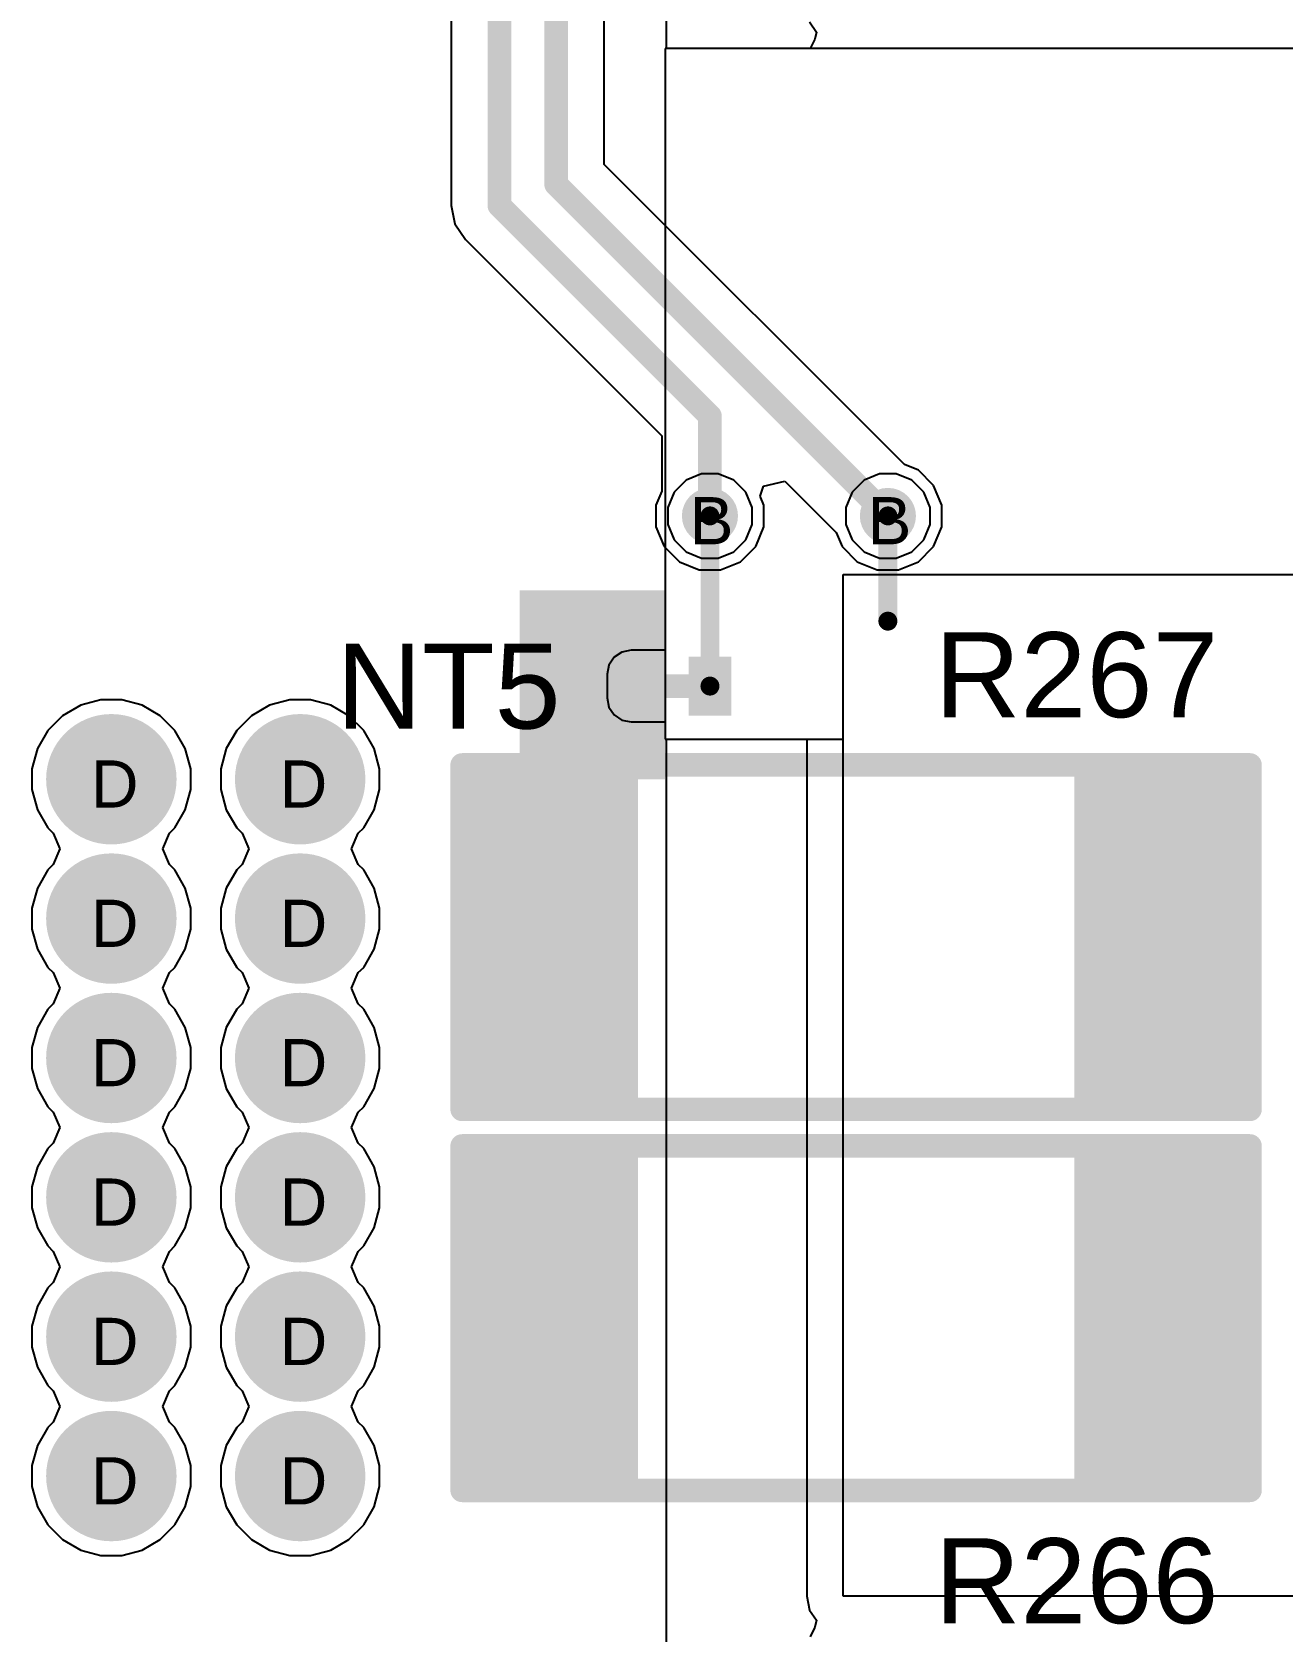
# Model space of a CAD drawing. Header units: inches. Extents: x 0 to 5379, y 0 to 5429.
# Drawn here: x 130.44 to 143.91, y 16.97 to 34.2 of the extents above; entities that cross this region are included whole.
import ezdxf

# ---------------------------------------------------------------- set-up
doc = ezdxf.new("R2010")
doc.units = ezdxf.units.IN
for name, color, linetype in [('Bottom Layer', 5, 'Continuous'), ('Bottom Solder', 6, 'Continuous'), ('Drill Drawing', 1, 'Continuous'), ('GND01', 16, 'Continuous'), ('GND02', 76, 'Continuous'), ('PWR', 156, 'Continuous'), ('SIG 01', 90, 'Continuous'), ('Top Layer', 1, 'Continuous'), ('Top Overlay', 2, 'Continuous'), ('Top Paste', 8, 'Continuous'), ('Top Solder', 216, 'Continuous'), ('Via Holes', 16, 'Continuous')]:
    doc.layers.add(name, color=color, linetype=linetype)
doc.styles.add('Arial', font='', dxfattribs={"height": 0.2})
doc.styles.get('Arial').set_extended_font_data('Arial')

# ---------------------------------------------------------------- blocks, each defined once
blk = doc.blocks.new('RES_2512_503')
at = {"layer": 'Top Layer'}
for points in [[(-4.05, 1.7), (-2.45, 1.7), (-2.45, -1.7), (-4.05, -1.7)], [(2.45, 1.7), (4.05, 1.7), (4.05, -1.7), (2.45, -1.7)]]:
    blk.add_hatch(color=1, dxfattribs=at).paths.add_polyline_path(points)
at = {"layer": 'Top Paste'}
for points in [[(-4.05, 1.7), (-2.45, 1.7), (-2.45, -1.7), (-4.05, -1.7)], [(2.45, 1.7), (4.05, 1.7), (4.05, -1.7), (2.45, -1.7)]]:
    blk.add_hatch(color=8, dxfattribs=at).paths.add_polyline_path(points)
at = {"layer": 'Top Solder'}
for points in [[(-4.152, 1.802), (-2.348, 1.802), (-2.348, -1.802), (-4.152, -1.802)], [(2.348, 1.802), (4.152, 1.802), (4.152, -1.802), (2.348, -1.802)]]:
    blk.add_hatch(color=216, dxfattribs=at).paths.add_polyline_path(points)
at = {"layer": 'Top Overlay'}
for points in [[(-4.242, 1.854, 0.254, 0.254, 0), (4.237, 1.854, 0.254, 0.254, 0)], [(-4.242, -1.854, 0.254, 0.254, 0), (-4.242, 1.854, 0.254, 0.254, 0)], [(4.237, -1.854, 0.254, 0.254, 0), (4.237, 1.854, 0.254, 0.254, 0)], [(-4.242, -1.854, 0.254, 0.254, 0), (4.237, -1.854, 0.254, 0.254, 0)]]:
    blk.add_lwpolyline(points, format="xyseb", dxfattribs=at)
for points in [[(-4.305, 1.854, 0.127, 0.127, 1), (-4.178, 1.854, 0.127, 0.127, 1)], [(-4.305, 1.854, 0.127, 0.127, 1), (-4.178, 1.854, 0.127, 0.127, 1)], [(4.173, 1.854, 0.127, 0.127, 1), (4.3, 1.854, 0.127, 0.127, 1)], [(4.173, 1.854, 0.127, 0.127, 1), (4.3, 1.854, 0.127, 0.127, 1)], [(-4.305, -1.854, 0.127, 0.127, 1), (-4.178, -1.854, 0.127, 0.127, 1)], [(-4.305, -1.854, 0.127, 0.127, 1), (-4.178, -1.854, 0.127, 0.127, 1)], [(4.173, -1.854, 0.127, 0.127, 1), (4.3, -1.854, 0.127, 0.127, 1)], [(4.173, -1.854, 0.127, 0.127, 1), (4.3, -1.854, 0.127, 0.127, 1)]]:
    blk.add_lwpolyline(points, format="xyseb", close=True, dxfattribs=at)
blk = doc.blocks.new('RES_2512_504')
at = {"layer": 'Top Layer'}
for points in [[(-4.05, 1.7), (-2.45, 1.7), (-2.45, -1.7), (-4.05, -1.7)], [(2.45, 1.7), (4.05, 1.7), (4.05, -1.7), (2.45, -1.7)]]:
    blk.add_hatch(color=1, dxfattribs=at).paths.add_polyline_path(points)
at = {"layer": 'Top Paste'}
for points in [[(-4.05, 1.7), (-2.45, 1.7), (-2.45, -1.7), (-4.05, -1.7)], [(2.45, 1.7), (4.05, 1.7), (4.05, -1.7), (2.45, -1.7)]]:
    blk.add_hatch(color=8, dxfattribs=at).paths.add_polyline_path(points)
at = {"layer": 'Top Solder'}
for points in [[(-4.152, 1.802), (-2.348, 1.802), (-2.348, -1.802), (-4.152, -1.802)], [(2.348, 1.802), (4.152, 1.802), (4.152, -1.802), (2.348, -1.802)]]:
    blk.add_hatch(color=216, dxfattribs=at).paths.add_polyline_path(points)
at = {"layer": 'Top Overlay'}
for points in [[(-4.242, 1.854, 0.254, 0.254, 0), (4.237, 1.854, 0.254, 0.254, 0)], [(-4.242, -1.854, 0.254, 0.254, 0), (-4.242, 1.854, 0.254, 0.254, 0)], [(4.237, -1.854, 0.254, 0.254, 0), (4.237, 1.854, 0.254, 0.254, 0)], [(-4.242, -1.854, 0.254, 0.254, 0), (4.237, -1.854, 0.254, 0.254, 0)]]:
    blk.add_lwpolyline(points, format="xyseb", dxfattribs=at)
for points in [[(-4.305, 1.854, 0.127, 0.127, 1), (-4.178, 1.854, 0.127, 0.127, 1)], [(-4.305, 1.854, 0.127, 0.127, 1), (-4.178, 1.854, 0.127, 0.127, 1)], [(4.173, 1.854, 0.127, 0.127, 1), (4.3, 1.854, 0.127, 0.127, 1)], [(4.173, 1.854, 0.127, 0.127, 1), (4.3, 1.854, 0.127, 0.127, 1)], [(-4.305, -1.854, 0.127, 0.127, 1), (-4.178, -1.854, 0.127, 0.127, 1)], [(-4.305, -1.854, 0.127, 0.127, 1), (-4.178, -1.854, 0.127, 0.127, 1)], [(4.173, -1.854, 0.127, 0.127, 1), (4.3, -1.854, 0.127, 0.127, 1)], [(4.173, -1.854, 0.127, 0.127, 1), (4.3, -1.854, 0.127, 0.127, 1)]]:
    blk.add_lwpolyline(points, format="xyseb", close=True, dxfattribs=at)
blk = doc.blocks.new('N___T___P___776')
at = {"layer": 'Top Layer'}
for points in [[(-0.699, -0.318), (-0.699, 0.318), (-0.241, 0.318), (-0.241, -0.318)], [(0.241, -0.318), (0.241, 0.318), (0.699, 0.318), (0.699, -0.318)], [(-0.384, -0.127), (0.378, -0.127), (0.378, 0.127), (-0.384, 0.127)]]:
    blk.add_hatch(color=1, dxfattribs=at).paths.add_polyline_path(points)
at = {"layer": 'Top Paste'}
for points in [[(-0.699, -0.318), (-0.699, 0.318), (-0.241, 0.318), (-0.241, -0.318)], [(0.241, -0.318), (0.241, 0.318), (0.699, 0.318), (0.699, -0.318)]]:
    blk.add_hatch(color=8, dxfattribs=at).paths.add_polyline_path(points)

msp = doc.modelspace()

# ---------------------------------------------------------------- hatches: boundary and pattern name
at = {"layer": 'Bottom Layer'}
h = msp.add_hatch(color=5, dxfattribs=at)
edge = h.paths.add_edge_path()
edge.add_arc((137.739, 28.99), 0.2, 0, 360)
h = msp.add_hatch(color=5, dxfattribs=at)
edge = h.paths.add_edge_path()
edge.add_arc((139.654, 28.99), 0.2, 0, 360)
h = msp.add_hatch(color=5, dxfattribs=at)
edge = h.paths.add_edge_path()
edge.add_arc((131.297, 26.155), 0.6, 0, 360)
h = msp.add_hatch(color=5, dxfattribs=at)
edge = h.paths.add_edge_path()
edge.add_arc((133.329, 26.155), 0.6, 0, 360)
h = msp.add_hatch(color=5, dxfattribs=at)
edge = h.paths.add_edge_path()
edge.add_arc((131.297, 24.655), 0.6, 0, 360)
h = msp.add_hatch(color=5, dxfattribs=at)
edge = h.paths.add_edge_path()
edge.add_arc((133.329, 24.655), 0.6, 0, 360)
h = msp.add_hatch(color=5, dxfattribs=at)
edge = h.paths.add_edge_path()
edge.add_arc((131.297, 23.154), 0.6, 0, 360)
h = msp.add_hatch(color=5, dxfattribs=at)
edge = h.paths.add_edge_path()
edge.add_arc((133.329, 23.154), 0.6, 0, 360)
h = msp.add_hatch(color=5, dxfattribs=at)
edge = h.paths.add_edge_path()
edge.add_arc((131.297, 21.654), 0.6, 0, 360)
h = msp.add_hatch(color=5, dxfattribs=at)
edge = h.paths.add_edge_path()
edge.add_arc((133.329, 21.654), 0.6, 0, 360)
h = msp.add_hatch(color=5, dxfattribs=at)
edge = h.paths.add_edge_path()
edge.add_arc((131.297, 20.154), 0.6, 0, 360)
h = msp.add_hatch(color=5, dxfattribs=at)
edge = h.paths.add_edge_path()
edge.add_arc((133.329, 20.154), 0.6, 0, 360)
h = msp.add_hatch(color=5, dxfattribs=at)
edge = h.paths.add_edge_path()
edge.add_arc((131.297, 18.653), 0.6, 0, 360)
h = msp.add_hatch(color=5, dxfattribs=at)
edge = h.paths.add_edge_path()
edge.add_arc((133.329, 18.653), 0.6, 0, 360)
at = {"layer": 'Bottom Solder'}
h = msp.add_hatch(color=6, dxfattribs=at)
edge = h.paths.add_edge_path()
edge.add_arc((137.739, 28.99), 0.302, 0, 360)
h = msp.add_hatch(color=6, dxfattribs=at)
edge = h.paths.add_edge_path()
edge.add_arc((139.654, 28.99), 0.302, 0, 360)
h = msp.add_hatch(color=6, dxfattribs=at)
edge = h.paths.add_edge_path()
edge.add_arc((131.297, 26.155), 0.702, 0, 360)
h = msp.add_hatch(color=6, dxfattribs=at)
edge = h.paths.add_edge_path()
edge.add_arc((133.329, 26.155), 0.702, 0, 360)
h = msp.add_hatch(color=6, dxfattribs=at)
edge = h.paths.add_edge_path()
edge.add_arc((131.297, 24.655), 0.702, 0, 360)
h = msp.add_hatch(color=6, dxfattribs=at)
edge = h.paths.add_edge_path()
edge.add_arc((133.329, 24.655), 0.702, 0, 360)
h = msp.add_hatch(color=6, dxfattribs=at)
edge = h.paths.add_edge_path()
edge.add_arc((131.297, 23.154), 0.702, 0, 360)
h = msp.add_hatch(color=6, dxfattribs=at)
edge = h.paths.add_edge_path()
edge.add_arc((133.329, 23.154), 0.702, 0, 360)
h = msp.add_hatch(color=6, dxfattribs=at)
edge = h.paths.add_edge_path()
edge.add_arc((131.297, 21.654), 0.702, 0, 360)
h = msp.add_hatch(color=6, dxfattribs=at)
edge = h.paths.add_edge_path()
edge.add_arc((133.329, 21.654), 0.702, 0, 360)
h = msp.add_hatch(color=6, dxfattribs=at)
edge = h.paths.add_edge_path()
edge.add_arc((131.297, 20.154), 0.702, 0, 360)
h = msp.add_hatch(color=6, dxfattribs=at)
edge = h.paths.add_edge_path()
edge.add_arc((133.329, 20.154), 0.702, 0, 360)
h = msp.add_hatch(color=6, dxfattribs=at)
edge = h.paths.add_edge_path()
edge.add_arc((131.297, 18.653), 0.702, 0, 360)
h = msp.add_hatch(color=6, dxfattribs=at)
edge = h.paths.add_edge_path()
edge.add_arc((133.329, 18.653), 0.702, 0, 360)
at = {"layer": 'GND01'}
h = msp.add_hatch(color=16, dxfattribs=at)
edge = h.paths.add_edge_path()
edge.add_arc((137.739, 28.99), 0.2, 0, 360)
h = msp.add_hatch(color=16, dxfattribs=at)
edge = h.paths.add_edge_path()
edge.add_arc((139.654, 28.99), 0.2, 0, 360)
h = msp.add_hatch(color=16, dxfattribs=at)
edge = h.paths.add_edge_path()
edge.add_arc((131.297, 26.155), 0.6, 0, 360)
h = msp.add_hatch(color=16, dxfattribs=at)
edge = h.paths.add_edge_path()
edge.add_arc((133.329, 26.155), 0.6, 0, 360)
h = msp.add_hatch(color=16, dxfattribs=at)
edge = h.paths.add_edge_path()
edge.add_arc((131.297, 24.655), 0.6, 0, 360)
h = msp.add_hatch(color=16, dxfattribs=at)
edge = h.paths.add_edge_path()
edge.add_arc((133.329, 24.655), 0.6, 0, 360)
h = msp.add_hatch(color=16, dxfattribs=at)
edge = h.paths.add_edge_path()
edge.add_arc((131.297, 23.154), 0.6, 0, 360)
h = msp.add_hatch(color=16, dxfattribs=at)
edge = h.paths.add_edge_path()
edge.add_arc((133.329, 23.154), 0.6, 0, 360)
h = msp.add_hatch(color=16, dxfattribs=at)
edge = h.paths.add_edge_path()
edge.add_arc((131.297, 21.654), 0.6, 0, 360)
h = msp.add_hatch(color=16, dxfattribs=at)
edge = h.paths.add_edge_path()
edge.add_arc((133.329, 21.654), 0.6, 0, 360)
h = msp.add_hatch(color=16, dxfattribs=at)
edge = h.paths.add_edge_path()
edge.add_arc((131.297, 20.154), 0.6, 0, 360)
h = msp.add_hatch(color=16, dxfattribs=at)
edge = h.paths.add_edge_path()
edge.add_arc((133.329, 20.154), 0.6, 0, 360)
h = msp.add_hatch(color=16, dxfattribs=at)
edge = h.paths.add_edge_path()
edge.add_arc((131.297, 18.653), 0.6, 0, 360)
h = msp.add_hatch(color=16, dxfattribs=at)
edge = h.paths.add_edge_path()
edge.add_arc((133.329, 18.653), 0.6, 0, 360)
at = {"layer": 'GND02'}
h = msp.add_hatch(color=76, dxfattribs=at)
edge = h.paths.add_edge_path()
edge.add_arc((137.739, 28.99), 0.2, 0, 360)
h = msp.add_hatch(color=76, dxfattribs=at)
edge = h.paths.add_edge_path()
edge.add_arc((139.654, 28.99), 0.2, 0, 360)
h = msp.add_hatch(color=76, dxfattribs=at)
edge = h.paths.add_edge_path()
edge.add_arc((131.297, 26.155), 0.6, 0, 360)
h = msp.add_hatch(color=76, dxfattribs=at)
edge = h.paths.add_edge_path()
edge.add_arc((133.329, 26.155), 0.6, 0, 360)
h = msp.add_hatch(color=76, dxfattribs=at)
edge = h.paths.add_edge_path()
edge.add_arc((131.297, 24.655), 0.6, 0, 360)
h = msp.add_hatch(color=76, dxfattribs=at)
edge = h.paths.add_edge_path()
edge.add_arc((133.329, 24.655), 0.6, 0, 360)
h = msp.add_hatch(color=76, dxfattribs=at)
edge = h.paths.add_edge_path()
edge.add_arc((131.297, 23.154), 0.6, 0, 360)
h = msp.add_hatch(color=76, dxfattribs=at)
edge = h.paths.add_edge_path()
edge.add_arc((133.329, 23.154), 0.6, 0, 360)
h = msp.add_hatch(color=76, dxfattribs=at)
edge = h.paths.add_edge_path()
edge.add_arc((131.297, 21.654), 0.6, 0, 360)
h = msp.add_hatch(color=76, dxfattribs=at)
edge = h.paths.add_edge_path()
edge.add_arc((133.329, 21.654), 0.6, 0, 360)
h = msp.add_hatch(color=76, dxfattribs=at)
edge = h.paths.add_edge_path()
edge.add_arc((131.297, 20.154), 0.6, 0, 360)
h = msp.add_hatch(color=76, dxfattribs=at)
edge = h.paths.add_edge_path()
edge.add_arc((133.329, 20.154), 0.6, 0, 360)
h = msp.add_hatch(color=76, dxfattribs=at)
edge = h.paths.add_edge_path()
edge.add_arc((131.297, 18.653), 0.6, 0, 360)
h = msp.add_hatch(color=76, dxfattribs=at)
edge = h.paths.add_edge_path()
edge.add_arc((133.329, 18.653), 0.6, 0, 360)
at = {"layer": 'PWR'}
h = msp.add_hatch(color=156, dxfattribs=at)
edge = h.paths.add_edge_path()
edge.add_arc((137.739, 28.99), 0.2, 0, 360)
h = msp.add_hatch(color=156, dxfattribs=at)
edge = h.paths.add_edge_path()
edge.add_arc((139.654, 28.99), 0.2, 0, 360)
h = msp.add_hatch(color=156, dxfattribs=at)
edge = h.paths.add_edge_path()
edge.add_arc((131.297, 26.155), 0.6, 0, 360)
h = msp.add_hatch(color=156, dxfattribs=at)
edge = h.paths.add_edge_path()
edge.add_arc((133.329, 26.155), 0.6, 0, 360)
h = msp.add_hatch(color=156, dxfattribs=at)
edge = h.paths.add_edge_path()
edge.add_arc((131.297, 24.655), 0.6, 0, 360)
h = msp.add_hatch(color=156, dxfattribs=at)
edge = h.paths.add_edge_path()
edge.add_arc((133.329, 24.655), 0.6, 0, 360)
h = msp.add_hatch(color=156, dxfattribs=at)
edge = h.paths.add_edge_path()
edge.add_arc((131.297, 23.154), 0.6, 0, 360)
h = msp.add_hatch(color=156, dxfattribs=at)
edge = h.paths.add_edge_path()
edge.add_arc((133.329, 23.154), 0.6, 0, 360)
h = msp.add_hatch(color=156, dxfattribs=at)
edge = h.paths.add_edge_path()
edge.add_arc((131.297, 21.654), 0.6, 0, 360)
h = msp.add_hatch(color=156, dxfattribs=at)
edge = h.paths.add_edge_path()
edge.add_arc((133.329, 21.654), 0.6, 0, 360)
h = msp.add_hatch(color=156, dxfattribs=at)
edge = h.paths.add_edge_path()
edge.add_arc((131.297, 20.154), 0.6, 0, 360)
h = msp.add_hatch(color=156, dxfattribs=at)
edge = h.paths.add_edge_path()
edge.add_arc((133.329, 20.154), 0.6, 0, 360)
h = msp.add_hatch(color=156, dxfattribs=at)
edge = h.paths.add_edge_path()
edge.add_arc((131.297, 18.653), 0.6, 0, 360)
h = msp.add_hatch(color=156, dxfattribs=at)
edge = h.paths.add_edge_path()
edge.add_arc((133.329, 18.653), 0.6, 0, 360)
at = {"layer": 'SIG 01'}
h = msp.add_hatch(color=90, dxfattribs=at)
edge = h.paths.add_edge_path()
edge.add_arc((137.739, 28.99), 0.2, 0, 360)
h = msp.add_hatch(color=90, dxfattribs=at)
edge = h.paths.add_edge_path()
edge.add_arc((139.654, 28.99), 0.2, 0, 360)
h = msp.add_hatch(color=90, dxfattribs=at)
edge = h.paths.add_edge_path()
edge.add_arc((131.297, 26.155), 0.6, 0, 360)
h = msp.add_hatch(color=90, dxfattribs=at)
edge = h.paths.add_edge_path()
edge.add_arc((133.329, 26.155), 0.6, 0, 360)
h = msp.add_hatch(color=90, dxfattribs=at)
edge = h.paths.add_edge_path()
edge.add_arc((131.297, 24.655), 0.6, 0, 360)
h = msp.add_hatch(color=90, dxfattribs=at)
edge = h.paths.add_edge_path()
edge.add_arc((133.329, 24.655), 0.6, 0, 360)
h = msp.add_hatch(color=90, dxfattribs=at)
edge = h.paths.add_edge_path()
edge.add_arc((131.297, 23.154), 0.6, 0, 360)
h = msp.add_hatch(color=90, dxfattribs=at)
edge = h.paths.add_edge_path()
edge.add_arc((133.329, 23.154), 0.6, 0, 360)
h = msp.add_hatch(color=90, dxfattribs=at)
edge = h.paths.add_edge_path()
edge.add_arc((131.297, 21.654), 0.6, 0, 360)
h = msp.add_hatch(color=90, dxfattribs=at)
edge = h.paths.add_edge_path()
edge.add_arc((133.329, 21.654), 0.6, 0, 360)
h = msp.add_hatch(color=90, dxfattribs=at)
edge = h.paths.add_edge_path()
edge.add_arc((131.297, 20.154), 0.6, 0, 360)
h = msp.add_hatch(color=90, dxfattribs=at)
edge = h.paths.add_edge_path()
edge.add_arc((133.329, 20.154), 0.6, 0, 360)
h = msp.add_hatch(color=90, dxfattribs=at)
edge = h.paths.add_edge_path()
edge.add_arc((131.297, 18.653), 0.6, 0, 360)
h = msp.add_hatch(color=90, dxfattribs=at)
edge = h.paths.add_edge_path()
edge.add_arc((133.329, 18.653), 0.6, 0, 360)
at = {"layer": 'Top Layer'}
h = msp.add_hatch(color=1, dxfattribs=at)
edge = h.paths.add_edge_path()
edge.add_arc((137.739, 28.99), 0.2, 0, 360)
h = msp.add_hatch(color=1, dxfattribs=at)
edge = h.paths.add_edge_path()
edge.add_arc((139.654, 28.99), 0.2, 0, 360)
msp.add_hatch(color=1, dxfattribs=at).paths.add_polyline_path([(135.691, 26.155), (137.256, 26.155), (137.256, 28.19), (135.691, 28.19)])
h = msp.add_hatch(color=1, dxfattribs=at)
edge = h.paths.add_edge_path()
edge.add_arc((131.297, 26.155), 0.6, 0, 360)
h = msp.add_hatch(color=1, dxfattribs=at)
edge = h.paths.add_edge_path()
edge.add_arc((133.329, 26.155), 0.6, 0, 360)
h = msp.add_hatch(color=1, dxfattribs=at)
edge = h.paths.add_edge_path()
edge.add_arc((131.297, 24.655), 0.6, 0, 360)
h = msp.add_hatch(color=1, dxfattribs=at)
edge = h.paths.add_edge_path()
edge.add_arc((133.329, 24.655), 0.6, 0, 360)
h = msp.add_hatch(color=1, dxfattribs=at)
edge = h.paths.add_edge_path()
edge.add_arc((131.297, 23.154), 0.6, 0, 360)
h = msp.add_hatch(color=1, dxfattribs=at)
edge = h.paths.add_edge_path()
edge.add_arc((133.329, 23.154), 0.6, 0, 360)
h = msp.add_hatch(color=1, dxfattribs=at)
edge = h.paths.add_edge_path()
edge.add_arc((131.297, 21.654), 0.6, 0, 360)
h = msp.add_hatch(color=1, dxfattribs=at)
edge = h.paths.add_edge_path()
edge.add_arc((133.329, 21.654), 0.6, 0, 360)
h = msp.add_hatch(color=1, dxfattribs=at)
edge = h.paths.add_edge_path()
edge.add_arc((131.297, 20.154), 0.6, 0, 360)
h = msp.add_hatch(color=1, dxfattribs=at)
edge = h.paths.add_edge_path()
edge.add_arc((133.329, 20.154), 0.6, 0, 360)
h = msp.add_hatch(color=1, dxfattribs=at)
edge = h.paths.add_edge_path()
edge.add_arc((131.297, 18.653), 0.6, 0, 360)
h = msp.add_hatch(color=1, dxfattribs=at)
edge = h.paths.add_edge_path()
edge.add_arc((133.329, 18.653), 0.6, 0, 360)
at = {"layer": 'Top Solder'}
h = msp.add_hatch(color=216, dxfattribs=at)
edge = h.paths.add_edge_path()
edge.add_arc((137.739, 28.99), 0.302, 0, 360)
h = msp.add_hatch(color=216, dxfattribs=at)
edge = h.paths.add_edge_path()
edge.add_arc((139.654, 28.99), 0.302, 0, 360)
h = msp.add_hatch(color=216, dxfattribs=at)
edge = h.paths.add_edge_path()
edge.add_arc((131.297, 26.155), 0.702, 0, 360)
h = msp.add_hatch(color=216, dxfattribs=at)
edge = h.paths.add_edge_path()
edge.add_arc((133.329, 26.155), 0.702, 0, 360)
h = msp.add_hatch(color=216, dxfattribs=at)
edge = h.paths.add_edge_path()
edge.add_arc((131.297, 24.655), 0.702, 0, 360)
h = msp.add_hatch(color=216, dxfattribs=at)
edge = h.paths.add_edge_path()
edge.add_arc((133.329, 24.655), 0.702, 0, 360)
h = msp.add_hatch(color=216, dxfattribs=at)
edge = h.paths.add_edge_path()
edge.add_arc((131.297, 23.154), 0.702, 0, 360)
h = msp.add_hatch(color=216, dxfattribs=at)
edge = h.paths.add_edge_path()
edge.add_arc((133.329, 23.154), 0.702, 0, 360)
h = msp.add_hatch(color=216, dxfattribs=at)
edge = h.paths.add_edge_path()
edge.add_arc((131.297, 21.654), 0.702, 0, 360)
h = msp.add_hatch(color=216, dxfattribs=at)
edge = h.paths.add_edge_path()
edge.add_arc((133.329, 21.654), 0.702, 0, 360)
h = msp.add_hatch(color=216, dxfattribs=at)
edge = h.paths.add_edge_path()
edge.add_arc((131.297, 20.154), 0.702, 0, 360)
h = msp.add_hatch(color=216, dxfattribs=at)
edge = h.paths.add_edge_path()
edge.add_arc((133.329, 20.154), 0.702, 0, 360)
h = msp.add_hatch(color=216, dxfattribs=at)
edge = h.paths.add_edge_path()
edge.add_arc((131.297, 18.653), 0.702, 0, 360)
h = msp.add_hatch(color=216, dxfattribs=at)
edge = h.paths.add_edge_path()
edge.add_arc((133.329, 18.653), 0.702, 0, 360)
at = {"layer": 'Via Holes'}
h = msp.add_hatch(color=7, dxfattribs=at)
edge = h.paths.add_edge_path()
edge.add_arc((137.739, 28.99), 0.1, 0, 360)
h = msp.add_hatch(color=7, dxfattribs=at)
edge = h.paths.add_edge_path()
edge.add_arc((139.654, 28.99), 0.1, 0, 360)
h = msp.add_hatch(color=7, dxfattribs=at)
edge = h.paths.add_edge_path()
edge.add_arc((131.297, 26.155), 0.35, 0, 360)
h = msp.add_hatch(color=7, dxfattribs=at)
edge = h.paths.add_edge_path()
edge.add_arc((133.329, 26.155), 0.35, 0, 360)
h = msp.add_hatch(color=7, dxfattribs=at)
edge = h.paths.add_edge_path()
edge.add_arc((131.297, 24.655), 0.35, 0, 360)
h = msp.add_hatch(color=7, dxfattribs=at)
edge = h.paths.add_edge_path()
edge.add_arc((133.329, 24.655), 0.35, 0, 360)
h = msp.add_hatch(color=7, dxfattribs=at)
edge = h.paths.add_edge_path()
edge.add_arc((131.297, 23.154), 0.35, 0, 360)
h = msp.add_hatch(color=7, dxfattribs=at)
edge = h.paths.add_edge_path()
edge.add_arc((133.329, 23.154), 0.35, 0, 360)
h = msp.add_hatch(color=7, dxfattribs=at)
edge = h.paths.add_edge_path()
edge.add_arc((131.297, 21.654), 0.35, 0, 360)
h = msp.add_hatch(color=7, dxfattribs=at)
edge = h.paths.add_edge_path()
edge.add_arc((133.329, 21.654), 0.35, 0, 360)
h = msp.add_hatch(color=7, dxfattribs=at)
edge = h.paths.add_edge_path()
edge.add_arc((131.297, 20.154), 0.35, 0, 360)
h = msp.add_hatch(color=7, dxfattribs=at)
edge = h.paths.add_edge_path()
edge.add_arc((133.329, 20.154), 0.35, 0, 360)
h = msp.add_hatch(color=7, dxfattribs=at)
edge = h.paths.add_edge_path()
edge.add_arc((131.297, 18.653), 0.35, 0, 360)
h = msp.add_hatch(color=7, dxfattribs=at)
edge = h.paths.add_edge_path()
edge.add_arc((133.329, 18.653), 0.35, 0, 360)

# ---------------------------------------------------------------- linework, layer by layer
at = {"layer": 'Bottom Layer'}
for p, q in [((137.482, 29.374), (137.354, 29.247)), ((137.649, 29.444), (137.482, 29.374)), ((137.829, 29.444), (137.649, 29.444)), ((137.996, 29.374), (137.829, 29.444)), ((138.124, 29.247), (137.996, 29.374)), ((139.397, 29.374), (139.269, 29.247)), ((139.564, 29.444), (139.397, 29.374)), ((139.744, 29.444), (139.564, 29.444)), ((139.911, 29.374), (139.744, 29.444)), ((140.039, 29.247), (139.911, 29.374)), ((137.354, 29.247), (137.285, 29.08)), ((138.193, 29.08), (138.124, 29.247)), ((139.269, 29.247), (139.2, 29.08)), ((140.108, 29.08), (140.039, 29.247)), ((137.285, 29.08), (137.285, 28.899)), ((138.193, 28.899), (138.193, 29.08)), ((139.2, 29.08), (139.2, 28.899)), ((140.108, 28.899), (140.108, 29.08)), ((137.285, 28.899), (137.354, 28.732)), ((138.124, 28.732), (138.193, 28.899)), ((139.2, 28.899), (139.269, 28.732)), ((140.039, 28.732), (140.108, 28.899)), ((137.354, 28.732), (137.482, 28.605)), ((137.482, 28.605), (137.649, 28.536)), ((137.829, 28.536), (137.996, 28.605)), ((137.996, 28.605), (138.124, 28.732)), ((139.269, 28.732), (139.397, 28.605)), ((139.397, 28.605), (139.564, 28.536)), ((139.744, 28.536), (139.911, 28.605)), ((139.911, 28.605), (140.039, 28.732)), ((137.649, 28.536), (137.829, 28.536)), ((139.564, 28.536), (139.744, 28.536))]:
    msp.add_line(p, q, dxfattribs=at)
at = {"layer": 'GND01'}
for p, q in [((137.482, 29.374), (137.354, 29.247)), ((137.649, 29.444), (137.482, 29.374)), ((137.829, 29.444), (137.649, 29.444)), ((137.996, 29.374), (137.829, 29.444)), ((138.124, 29.247), (137.996, 29.374)), ((139.397, 29.374), (139.269, 29.247)), ((139.564, 29.444), (139.397, 29.374)), ((139.744, 29.444), (139.564, 29.444)), ((139.911, 29.374), (139.744, 29.444)), ((140.039, 29.247), (139.911, 29.374)), ((137.354, 29.247), (137.285, 29.08)), ((138.193, 29.08), (138.124, 29.247)), ((139.269, 29.247), (139.2, 29.08)), ((140.108, 29.08), (140.039, 29.247)), ((137.285, 29.08), (137.285, 28.899)), ((138.193, 28.899), (138.193, 29.08)), ((139.2, 29.08), (139.2, 28.899)), ((140.108, 28.899), (140.108, 29.08)), ((137.285, 28.899), (137.354, 28.732)), ((138.124, 28.732), (138.193, 28.899)), ((139.2, 28.899), (139.269, 28.732)), ((140.039, 28.732), (140.108, 28.899)), ((137.354, 28.732), (137.482, 28.605)), ((137.482, 28.605), (137.649, 28.536)), ((137.829, 28.536), (137.996, 28.605)), ((137.996, 28.605), (138.124, 28.732)), ((139.269, 28.732), (139.397, 28.605)), ((139.397, 28.605), (139.564, 28.536)), ((139.744, 28.536), (139.911, 28.605)), ((139.911, 28.605), (140.039, 28.732)), ((137.649, 28.536), (137.829, 28.536)), ((139.564, 28.536), (139.744, 28.536))]:
    msp.add_line(p, q, dxfattribs=at)
at = {"layer": 'GND02'}
for p, q in [((137.482, 29.374), (137.354, 29.247)), ((137.649, 29.444), (137.482, 29.374)), ((137.829, 29.444), (137.649, 29.444)), ((137.996, 29.374), (137.829, 29.444)), ((138.124, 29.247), (137.996, 29.374)), ((139.397, 29.374), (139.269, 29.247)), ((139.564, 29.444), (139.397, 29.374)), ((139.744, 29.444), (139.564, 29.444)), ((139.911, 29.374), (139.744, 29.444)), ((140.039, 29.247), (139.911, 29.374)), ((137.354, 29.247), (137.285, 29.08)), ((138.193, 29.08), (138.124, 29.247)), ((139.269, 29.247), (139.2, 29.08)), ((140.108, 29.08), (140.039, 29.247)), ((137.285, 29.08), (137.285, 28.899)), ((138.193, 28.899), (138.193, 29.08)), ((139.2, 29.08), (139.2, 28.899)), ((140.108, 28.899), (140.108, 29.08)), ((137.285, 28.899), (137.354, 28.732)), ((138.124, 28.732), (138.193, 28.899)), ((139.2, 28.899), (139.269, 28.732)), ((140.039, 28.732), (140.108, 28.899)), ((137.354, 28.732), (137.482, 28.605)), ((137.482, 28.605), (137.649, 28.536)), ((137.829, 28.536), (137.996, 28.605)), ((137.996, 28.605), (138.124, 28.732)), ((139.269, 28.732), (139.397, 28.605)), ((139.397, 28.605), (139.564, 28.536)), ((139.744, 28.536), (139.911, 28.605)), ((139.911, 28.605), (140.039, 28.732)), ((137.649, 28.536), (137.829, 28.536)), ((139.564, 28.536), (139.744, 28.536))]:
    msp.add_line(p, q, dxfattribs=at)
at = {"layer": 'PWR'}
for p, q in [((137.482, 29.374), (137.354, 29.247)), ((137.649, 29.444), (137.482, 29.374)), ((137.829, 29.444), (137.649, 29.444)), ((137.996, 29.374), (137.829, 29.444)), ((138.124, 29.247), (137.996, 29.374)), ((139.397, 29.374), (139.269, 29.247)), ((139.564, 29.444), (139.397, 29.374)), ((139.744, 29.444), (139.564, 29.444)), ((139.911, 29.374), (139.744, 29.444)), ((140.039, 29.247), (139.911, 29.374)), ((137.354, 29.247), (137.285, 29.08)), ((138.193, 29.08), (138.124, 29.247)), ((139.269, 29.247), (139.2, 29.08)), ((140.108, 29.08), (140.039, 29.247)), ((137.285, 29.08), (137.285, 28.899)), ((138.193, 28.899), (138.193, 29.08)), ((139.2, 29.08), (139.2, 28.899)), ((140.108, 28.899), (140.108, 29.08)), ((137.285, 28.899), (137.354, 28.732)), ((138.124, 28.732), (138.193, 28.899)), ((139.2, 28.899), (139.269, 28.732)), ((140.039, 28.732), (140.108, 28.899)), ((137.354, 28.732), (137.482, 28.605)), ((137.482, 28.605), (137.649, 28.536)), ((137.829, 28.536), (137.996, 28.605)), ((137.996, 28.605), (138.124, 28.732)), ((139.269, 28.732), (139.397, 28.605)), ((139.397, 28.605), (139.564, 28.536)), ((139.744, 28.536), (139.911, 28.605)), ((139.911, 28.605), (140.039, 28.732)), ((137.649, 28.536), (137.829, 28.536)), ((139.564, 28.536), (139.744, 28.536)), ((130.968, 26.951), (130.773, 26.839)), ((131.185, 27.009), (130.968, 26.951)), ((131.41, 27.009), (131.185, 27.009)), ((131.627, 26.951), (131.41, 27.009)), ((131.822, 26.839), (131.627, 26.951)), ((133, 26.951), (132.805, 26.839)), ((133.217, 27.009), (133, 26.951)), ((133.442, 27.009), (133.217, 27.009)), ((133.659, 26.951), (133.442, 27.009)), ((133.854, 26.839), (133.659, 26.951)), ((130.773, 26.839), (130.614, 26.68)), ((131.981, 26.68), (131.822, 26.839)), ((132.805, 26.839), (132.646, 26.68)), ((134.013, 26.68), (133.854, 26.839)), ((130.614, 26.68), (130.501, 26.485)), ((132.093, 26.485), (131.981, 26.68)), ((132.646, 26.68), (132.533, 26.485)), ((134.125, 26.485), (134.013, 26.68)), ((130.501, 26.485), (130.443, 26.268)), ((132.151, 26.268), (132.093, 26.485)), ((132.533, 26.485), (132.475, 26.268)), ((134.183, 26.268), (134.125, 26.485)), ((130.443, 26.268), (130.443, 26.043)), ((132.151, 26.043), (132.151, 26.268)), ((132.475, 26.268), (132.475, 26.043)), ((134.183, 26.043), (134.183, 26.268)), ((130.443, 26.043), (130.501, 25.826)), ((132.093, 25.826), (132.151, 26.043)), ((132.475, 26.043), (132.533, 25.826)), ((134.125, 25.826), (134.183, 26.043)), ((130.501, 25.826), (130.614, 25.631)), ((131.981, 25.631), (132.093, 25.826)), ((132.533, 25.826), (132.646, 25.631)), ((134.013, 25.631), (134.125, 25.826)), ((130.614, 25.631), (130.672, 25.573)), ((130.672, 25.573), (130.744, 25.405)), ((131.85, 25.405), (131.923, 25.573)), ((131.923, 25.573), (131.981, 25.631)), ((132.646, 25.631), (132.704, 25.573)), ((132.704, 25.573), (132.776, 25.405)), ((133.882, 25.405), (133.955, 25.573)), ((133.955, 25.573), (134.013, 25.631)), ((130.744, 25.405), (130.672, 25.237)), ((131.923, 25.237), (131.85, 25.405)), ((132.776, 25.405), (132.704, 25.237)), ((133.955, 25.237), (133.882, 25.405)), ((130.614, 25.179), (130.501, 24.984)), ((130.672, 25.237), (130.614, 25.179)), ((131.981, 25.179), (131.923, 25.237)), ((132.093, 24.984), (131.981, 25.179)), ((132.646, 25.179), (132.533, 24.984)), ((132.704, 25.237), (132.646, 25.179)), ((134.013, 25.179), (133.955, 25.237)), ((134.125, 24.984), (134.013, 25.179)), ((130.501, 24.984), (130.443, 24.767)), ((132.151, 24.767), (132.093, 24.984)), ((132.533, 24.984), (132.475, 24.767)), ((134.183, 24.767), (134.125, 24.984)), ((130.443, 24.767), (130.443, 24.542)), ((132.151, 24.542), (132.151, 24.767)), ((132.475, 24.767), (132.475, 24.542)), ((134.183, 24.542), (134.183, 24.767)), ((130.443, 24.542), (130.501, 24.325)), ((132.093, 24.325), (132.151, 24.542)), ((132.475, 24.542), (132.533, 24.325)), ((134.125, 24.325), (134.183, 24.542)), ((130.501, 24.325), (130.614, 24.13)), ((131.981, 24.13), (132.093, 24.325)), ((132.533, 24.325), (132.646, 24.13)), ((134.013, 24.13), (134.125, 24.325)), ((130.614, 24.13), (130.672, 24.073)), ((131.923, 24.073), (131.981, 24.13)), ((132.646, 24.13), (132.704, 24.073)), ((133.955, 24.073), (134.013, 24.13)), ((130.672, 24.073), (130.744, 23.905)), ((131.85, 23.905), (131.923, 24.073)), ((132.704, 24.073), (132.776, 23.905)), ((133.882, 23.905), (133.955, 24.073)), ((130.744, 23.905), (130.672, 23.737)), ((131.923, 23.737), (131.85, 23.905)), ((132.776, 23.905), (132.704, 23.737)), ((133.955, 23.737), (133.882, 23.905)), ((130.614, 23.679), (130.501, 23.484)), ((130.672, 23.737), (130.614, 23.679)), ((131.981, 23.679), (131.923, 23.737)), ((132.093, 23.484), (131.981, 23.679)), ((132.646, 23.679), (132.533, 23.484)), ((132.704, 23.737), (132.646, 23.679)), ((134.013, 23.679), (133.955, 23.737)), ((134.125, 23.484), (134.013, 23.679)), ((130.501, 23.484), (130.443, 23.267)), ((132.151, 23.267), (132.093, 23.484)), ((132.533, 23.484), (132.475, 23.267)), ((134.183, 23.267), (134.125, 23.484)), ((130.443, 23.267), (130.443, 23.042)), ((132.151, 23.042), (132.151, 23.267)), ((132.475, 23.267), (132.475, 23.042)), ((134.183, 23.042), (134.183, 23.267)), ((130.443, 23.042), (130.501, 22.825)), ((132.093, 22.825), (132.151, 23.042)), ((132.475, 23.042), (132.533, 22.825)), ((134.125, 22.825), (134.183, 23.042)), ((130.501, 22.825), (130.614, 22.63)), ((131.981, 22.63), (132.093, 22.825)), ((132.533, 22.825), (132.646, 22.63)), ((134.013, 22.63), (134.125, 22.825)), ((130.614, 22.63), (130.672, 22.572)), ((130.672, 22.572), (130.744, 22.404)), ((131.85, 22.404), (131.923, 22.572)), ((131.923, 22.572), (131.981, 22.63)), ((132.646, 22.63), (132.704, 22.572)), ((132.704, 22.572), (132.776, 22.404)), ((133.882, 22.404), (133.955, 22.572)), ((133.955, 22.572), (134.013, 22.63)), ((130.744, 22.404), (130.672, 22.236)), ((131.923, 22.236), (131.85, 22.404)), ((132.776, 22.404), (132.704, 22.236)), ((133.955, 22.236), (133.882, 22.404)), ((130.672, 22.236), (130.614, 22.178)), ((131.981, 22.178), (131.923, 22.236)), ((132.704, 22.236), (132.646, 22.178)), ((134.013, 22.178), (133.955, 22.236)), ((130.614, 22.178), (130.501, 21.984)), ((132.093, 21.984), (131.981, 22.178)), ((132.646, 22.178), (132.533, 21.984)), ((134.125, 21.984), (134.013, 22.178)), ((130.501, 21.984), (130.443, 21.766)), ((132.151, 21.766), (132.093, 21.984)), ((132.533, 21.984), (132.475, 21.766)), ((134.183, 21.766), (134.125, 21.984)), ((130.443, 21.766), (130.443, 21.542)), ((132.151, 21.542), (132.151, 21.766)), ((132.475, 21.766), (132.475, 21.542)), ((134.183, 21.542), (134.183, 21.766)), ((130.443, 21.542), (130.501, 21.324)), ((132.093, 21.324), (132.151, 21.542)), ((132.475, 21.542), (132.533, 21.324)), ((134.125, 21.324), (134.183, 21.542)), ((130.501, 21.324), (130.614, 21.13)), ((131.981, 21.13), (132.093, 21.324)), ((132.533, 21.324), (132.646, 21.13)), ((134.013, 21.13), (134.125, 21.324)), ((130.614, 21.13), (130.672, 21.072)), ((130.672, 21.072), (130.744, 20.904)), ((131.85, 20.904), (131.923, 21.072)), ((131.923, 21.072), (131.981, 21.13)), ((132.646, 21.13), (132.704, 21.072)), ((132.704, 21.072), (132.776, 20.904)), ((133.882, 20.904), (133.955, 21.072)), ((133.955, 21.072), (134.013, 21.13)), ((130.744, 20.904), (130.672, 20.736)), ((131.923, 20.736), (131.85, 20.904)), ((132.776, 20.904), (132.704, 20.736)), ((133.955, 20.736), (133.882, 20.904)), ((130.614, 20.678), (130.501, 20.483)), ((130.672, 20.736), (130.614, 20.678)), ((131.981, 20.678), (131.923, 20.736)), ((132.093, 20.483), (131.981, 20.678)), ((132.646, 20.678), (132.533, 20.483)), ((132.704, 20.736), (132.646, 20.678)), ((134.013, 20.678), (133.955, 20.736)), ((134.125, 20.483), (134.013, 20.678)), ((130.501, 20.483), (130.443, 20.266)), ((132.151, 20.266), (132.093, 20.483)), ((132.533, 20.483), (132.475, 20.266)), ((134.183, 20.266), (134.125, 20.483)), ((130.443, 20.266), (130.443, 20.041)), ((132.151, 20.041), (132.151, 20.266)), ((132.475, 20.266), (132.475, 20.041)), ((134.183, 20.041), (134.183, 20.266)), ((130.443, 20.041), (130.501, 19.824)), ((132.093, 19.824), (132.151, 20.041)), ((132.475, 20.041), (132.533, 19.824)), ((134.125, 19.824), (134.183, 20.041)), ((130.501, 19.824), (130.614, 19.629)), ((131.981, 19.629), (132.093, 19.824)), ((132.533, 19.824), (132.646, 19.629)), ((134.013, 19.629), (134.125, 19.824)), ((130.614, 19.629), (130.672, 19.571)), ((130.672, 19.571), (130.744, 19.403)), ((131.85, 19.403), (131.923, 19.571)), ((131.923, 19.571), (131.981, 19.629)), ((132.646, 19.629), (132.704, 19.571)), ((132.704, 19.571), (132.776, 19.403)), ((133.882, 19.403), (133.955, 19.571)), ((133.955, 19.571), (134.013, 19.629)), ((130.744, 19.403), (130.672, 19.235)), ((131.923, 19.235), (131.85, 19.403)), ((132.776, 19.403), (132.704, 19.235)), ((133.955, 19.235), (133.882, 19.403)), ((130.614, 19.177), (130.501, 18.983)), ((130.672, 19.235), (130.614, 19.177)), ((131.981, 19.177), (131.923, 19.235)), ((132.093, 18.983), (131.981, 19.177)), ((132.646, 19.177), (132.533, 18.983)), ((132.704, 19.235), (132.646, 19.177)), ((134.013, 19.177), (133.955, 19.235)), ((134.125, 18.983), (134.013, 19.177)), ((130.501, 18.983), (130.443, 18.766)), ((132.151, 18.766), (132.093, 18.983)), ((132.533, 18.983), (132.475, 18.766)), ((134.183, 18.766), (134.125, 18.983)), ((130.443, 18.766), (130.443, 18.541)), ((132.151, 18.541), (132.151, 18.766)), ((132.475, 18.766), (132.475, 18.541)), ((134.183, 18.541), (134.183, 18.766)), ((130.443, 18.541), (130.501, 18.323)), ((132.093, 18.323), (132.151, 18.541)), ((132.475, 18.541), (132.533, 18.323)), ((134.125, 18.323), (134.183, 18.541)), ((130.501, 18.323), (130.614, 18.129)), ((131.981, 18.129), (132.093, 18.323)), ((132.533, 18.323), (132.646, 18.129)), ((134.013, 18.129), (134.125, 18.323)), ((130.614, 18.129), (130.773, 17.97)), ((131.822, 17.97), (131.981, 18.129)), ((132.646, 18.129), (132.805, 17.97)), ((133.854, 17.97), (134.013, 18.129)), ((130.773, 17.97), (130.968, 17.857)), ((131.627, 17.857), (131.822, 17.97)), ((132.805, 17.97), (133, 17.857)), ((133.659, 17.857), (133.854, 17.97)), ((130.968, 17.857), (131.185, 17.799)), ((131.185, 17.799), (131.41, 17.799)), ((131.41, 17.799), (131.627, 17.857)), ((133, 17.857), (133.217, 17.799)), ((133.217, 17.799), (133.442, 17.799)), ((133.442, 17.799), (133.659, 17.857))]:
    msp.add_line(p, q, dxfattribs=at)
at = {"layer": 'SIG 01'}
for p, q in [((134.955, 65.946), (134.955, 32.332)), ((136.602, 32.774), (136.602, 47.242)), ((139.831, 29.545), (136.602, 32.774)), ((134.955, 32.332), (134.994, 32.134)), ((134.994, 32.134), (135.107, 31.966)), ((135.107, 31.966), (137.221, 29.852)), ((137.221, 29.852), (137.221, 29.257)), ((139.983, 29.482), (139.831, 29.545)), ((140.146, 29.319), (139.983, 29.482)), ((138.28, 29.201), (138.314, 29.309)), ((138.314, 29.309), (138.545, 29.366)), ((138.545, 29.366), (139.098, 28.813)), ((140.235, 29.105), (140.146, 29.319)), ((137.221, 29.257), (137.158, 29.105)), ((138.32, 29.105), (138.28, 29.201)), ((137.158, 29.105), (137.158, 28.874)), ((138.32, 28.874), (138.32, 29.105)), ((140.235, 28.874), (140.235, 29.105)), ((137.158, 28.874), (137.246, 28.66)), ((138.231, 28.66), (138.32, 28.874)), ((139.098, 28.813), (139.161, 28.66)), ((140.146, 28.66), (140.235, 28.874)), ((137.246, 28.66), (137.41, 28.497)), ((138.068, 28.497), (138.231, 28.66)), ((139.161, 28.66), (139.325, 28.497)), ((139.983, 28.497), (140.146, 28.66)), ((137.41, 28.497), (137.623, 28.409)), ((137.854, 28.409), (138.068, 28.497)), ((139.325, 28.497), (139.538, 28.409)), ((139.769, 28.409), (139.983, 28.497)), ((137.623, 28.409), (137.854, 28.409)), ((139.538, 28.409), (139.769, 28.409))]:
    msp.add_line(p, q, dxfattribs=at)
for points in [[(135.473, 32.332, 0.254, 0.254, 0), (135.473, 65.946, 0.254, 0.254, 0)], [(136.084, 32.56, 0.254, 0.254, 0), (136.084, 65.709, 0.254, 0.254, 0)], [(136.084, 32.56, 0.254, 0.254, 0), (139.654, 28.99, 0.254, 0.254, 0)], [(135.473, 32.332, 0.254, 0.254, 0), (137.739, 30.066, 0.254, 0.254, 0)], [(137.739, 28.99, 0.254, 0.254, 0), (137.739, 30.066, 0.254, 0.254, 0)]]:
    msp.add_lwpolyline(points, format="xyseb", dxfattribs=at)
for points in [[(136.02, 32.56, 0.127, 0.127, 1), (136.147, 32.56, 0.127, 0.127, 1)], [(136.02, 32.56, 0.127, 0.127, 1), (136.147, 32.56, 0.127, 0.127, 1)], [(135.409, 32.332, 0.127, 0.127, 1), (135.536, 32.332, 0.127, 0.127, 1)], [(135.409, 32.332, 0.127, 0.127, 1), (135.536, 32.332, 0.127, 0.127, 1)], [(137.675, 30.066, 0.127, 0.127, 1), (137.802, 30.066, 0.127, 0.127, 1)], [(137.675, 30.066, 0.127, 0.127, 1), (137.802, 30.066, 0.127, 0.127, 1)], [(137.675, 28.99, 0.127, 0.127, 1), (137.802, 28.99, 0.127, 0.127, 1)], [(139.59, 28.99, 0.127, 0.127, 1), (139.717, 28.99, 0.127, 0.127, 1)]]:
    msp.add_lwpolyline(points, format="xyseb", close=True, dxfattribs=at)
at = {"layer": 'Top Layer'}
for p, q in [((137.269, 43.685), (137.269, 34.021)), ((138.812, 34.309), (138.886, 34.199)), ((138.868, 34.123), (138.819, 34.021)), ((138.886, 34.199), (138.868, 34.123)), ((137.256, 34.021), (137.256, 26.587)), ((147.685, 34.021), (137.256, 34.021)), ((138.819, 34.021), (137.256, 34.021)), ((137.256, 34.021), (137.256, 27.544)), ((137.269, 34.021), (137.256, 34.021)), ((137.256, 34.021), (137.256, 27.73)), ((139.171, 26.587), (139.171, 28.36)), ((139.171, 28.36), (147.685, 28.36)), ((139.171, 28.36), (147.685, 28.36)), ((139.171, 26.587), (139.171, 28.36)), ((137.256, 27.73), (137.256, 27.544)), ((136.708, 27.469), (136.652, 27.384)), ((136.708, 27.469), (136.652, 27.384)), ((136.792, 27.525), (136.708, 27.469)), ((136.792, 27.525), (136.708, 27.469)), ((136.891, 27.544), (136.792, 27.525)), ((136.891, 27.544), (136.792, 27.525)), ((137.256, 27.544), (136.891, 27.544)), ((137.256, 27.544), (136.891, 27.544)), ((136.652, 27.384), (136.632, 27.285)), ((136.652, 27.384), (136.632, 27.285)), ((136.632, 27.285), (136.632, 27.031)), ((136.632, 27.285), (136.632, 27.031)), ((136.632, 27.031), (136.652, 26.932)), ((136.632, 27.031), (136.652, 26.932)), ((136.652, 26.932), (136.708, 26.848)), ((136.652, 26.932), (136.708, 26.848)), ((136.708, 26.848), (136.792, 26.792)), ((136.708, 26.848), (136.792, 26.792)), ((136.792, 26.792), (136.891, 26.772)), ((136.792, 26.792), (136.891, 26.772)), ((136.891, 26.772), (137.256, 26.772)), ((136.891, 26.772), (137.256, 26.772)), ((137.256, 26.772), (137.256, 26.587)), ((137.256, 26.772), (137.256, 26.587)), ((137.256, 26.587), (139.171, 26.587)), ((137.256, 26.587), (138.221, 26.587)), ((137.256, 26.587), (137.256, 26.587)), ((137.256, 26.587), (137.269, 26.587)), ((137.269, 26.587), (137.269, 0.388)), ((138.221, 26.587), (138.221, 26.587)), ((138.221, 26.587), (138.783, 26.587)), ((138.783, 26.587), (138.783, 17.36)), ((139.171, 17.36), (139.171, 26.587)), ((138.783, 17.36), (138.812, 17.211)), ((152.851, 17.36), (139.171, 17.36)), ((138.812, 17.211), (138.886, 17.101)), ((138.886, 17.101), (138.868, 17.025)), ((138.868, 17.025), (138.819, 16.923))]:
    msp.add_line(p, q, dxfattribs=at)
for points in [[(137.739, 27.158, 0.203, 0.203, 0), (137.739, 28.99, 0.203, 0.203, 0)], [(139.654, 27.857, 0.203, 0.203, 0), (139.654, 28.99, 0.203, 0.203, 0)]]:
    msp.add_lwpolyline(points, format="xyseb", dxfattribs=at)
for points in [[(137.688, 28.99, 0.102, 0.102, 1), (137.79, 28.99, 0.102, 0.102, 1)], [(139.603, 28.99, 0.102, 0.102, 1), (139.705, 28.99, 0.102, 0.102, 1)], [(139.603, 27.857, 0.102, 0.102, 1), (139.705, 27.857, 0.102, 0.102, 1)], [(137.688, 27.158, 0.102, 0.102, 1), (137.79, 27.158, 0.102, 0.102, 1)]]:
    msp.add_lwpolyline(points, format="xyseb", close=True, dxfattribs=at)

# ---------------------------------------------------------------- block references
at = {"rotation": 180}
msp.add_blockref('N___T___P___776', (137.269, 27.158), dxfattribs=at)
for name, p in [('RES_2512_503', (139.314, 24.455)), ('RES_2512_504', (139.314, 20.353))]:
    msp.add_blockref(name, p)

# ---------------------------------------------------------------- texts
at = {"layer": 'Drill Drawing', "style": 'Arial'}
for s, p in [('B', (137.519, 28.685)), ('B', (139.434, 28.685)), ('D', (131.077, 25.85)), ('D', (133.109, 25.85)), ('D', (131.077, 24.35)), ('D', (133.109, 24.35)), ('D', (131.077, 22.85)), ('D', (133.109, 22.85)), ('D', (131.077, 21.349)), ('D', (133.109, 21.349)), ('D', (131.077, 19.849)), ('D', (133.109, 19.849)), ('D', (131.077, 18.348)), ('D', (133.109, 18.348))]:
    msp.add_text(s, height=0.508, dxfattribs=at).set_placement(p)
at = {"layer": 'Top Overlay', "style": 'Arial'}
for s, p in [('R267', (140.158, 26.823)), ('NT5', (133.719, 26.701)), ('R266', (140.158, 17.069))]:
    msp.add_text(s, height=0.9144, dxfattribs=at).set_placement(p)

doc.saveas('drawing.dxf')
